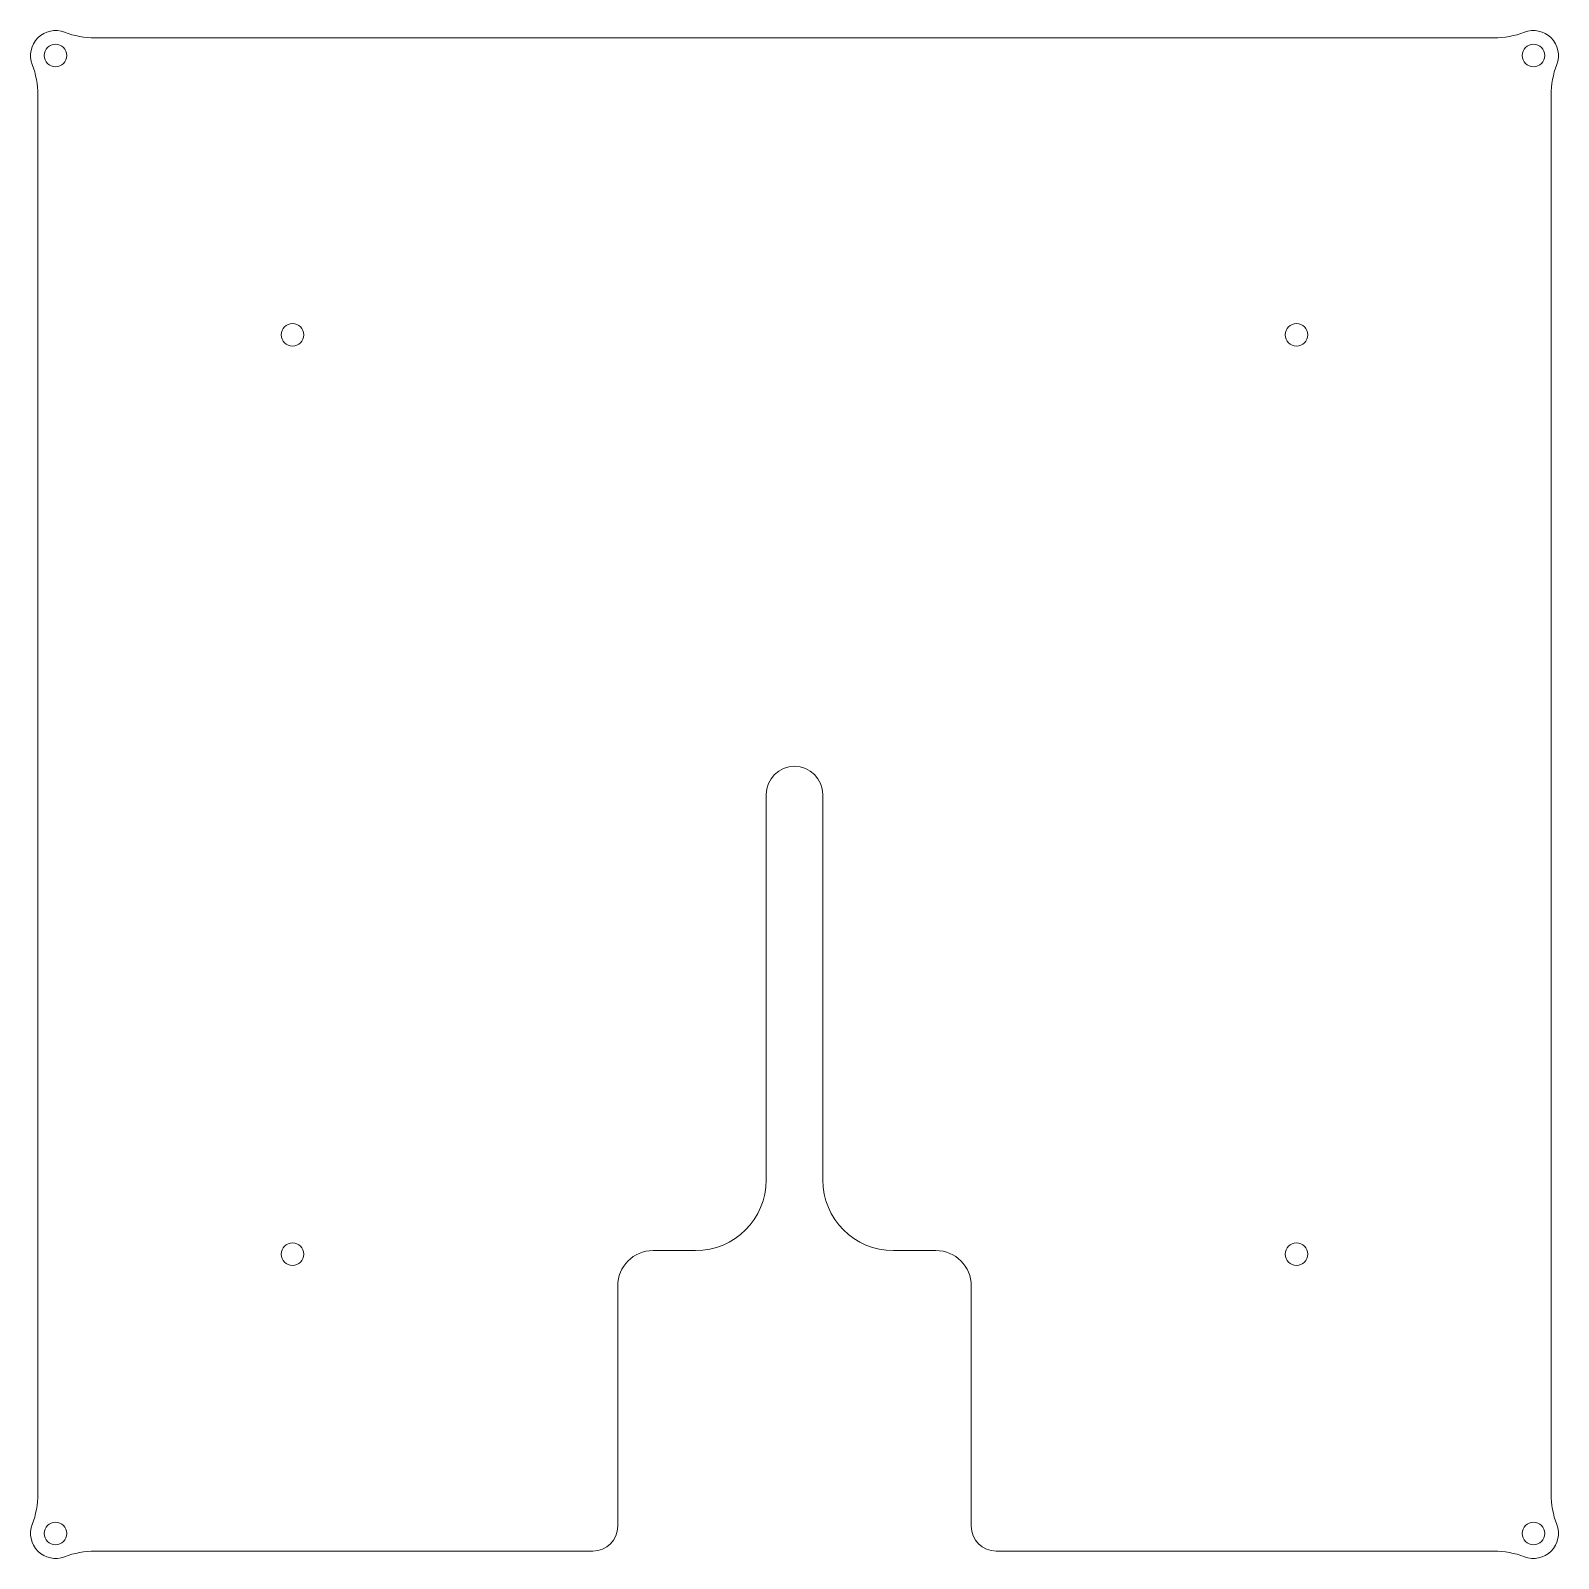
# Model space of a CAD drawing. Header units: millimetres. Extents: x -108 to 108, y -108 to 108.
import ezdxf

# ---------------------------------------------------------------- set-up
doc = ezdxf.new("R2010")
doc.units = ezdxf.units.MM

msp = doc.modelspace()

# ---------------------------------------------------------------- linework, layer by layer
at = {"color": 7, "linetype": 'Continuous', "lineweight": 15}
for p, q in [((98.92, 107), (-98.92, 107)), ((-107, 98.92), (-107, -98.92)), ((107, -98.92), (107, 98.92)), ((-4, 0), (-4, -54.5)), ((4, -54.5), (4, 0)), ((-14, -64.5), (-20, -64.5)), ((20, -64.5), (14, -64.5)), ((-25, -69.5), (-25, -103.46)), ((25, -103.46), (25, -69.5)), ((-98.92, -107), (-28.54, -107)), ((28.54, -107), (98.92, -107))]:
    msp.add_line(p, q, dxfattribs=at)
for centre in [(-104.5, 104.5), (104.5, 104.5), (-71, 65), (71, 65), (-71, -65), (71, -65), (-104.5, -104.5), (104.5, -104.5)]:
    msp.add_circle(centre, 1.6, dxfattribs=at)
for centre, radius, start, end in [((-104.5, 104.5), 3.54, 68.9623, 201.0377), ((-98.92, 119), 12, 248.9623, 270), ((98.92, 119), 12, 270, 291.0377), ((104.5, 104.5), 3.54, 338.9623, 111.0377), ((-119, 98.92), 12, 0, 21.0377), ((119, 98.92), 12, 158.9623, 180), ((0, 0), 4, 0, 180), ((-14, -54.5), 10, 270, 0), ((14, -54.5), 10, 180, 270), ((-20, -69.5), 5, 90, 180), ((20, -69.5), 5, 0, 90), ((-119, -98.92), 12, 338.9623, 0), ((119, -98.92), 12, 180, 201.0377), ((-104.5, -104.5), 3.54, 158.9623, 291.0377), ((-28.54, -103.46), 3.54, 270, 0), ((28.54, -103.46), 3.54, 180, 270), ((104.5, -104.5), 3.54, 248.9623, 21.0377), ((-98.92, -119), 12, 90, 111.0377), ((98.92, -119), 12, 68.9623, 90)]:
    msp.add_arc(centre, radius, start, end, dxfattribs=at)

doc.saveas('drawing.dxf')
